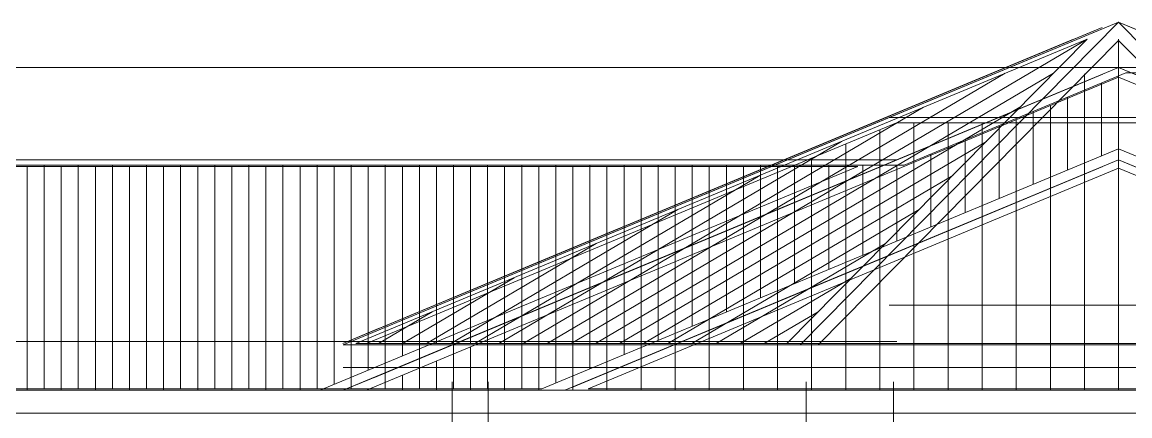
# Model space of a CAD drawing. Header units: millimetres. Extents: x -113526 to 211532, y -79714 to 28306.
# Drawn here: x 81050 to 82736, y -14934 to -14334 of the extents above; entities that cross this region are included whole.
import ezdxf

# ---------------------------------------------------------------- set-up
doc = ezdxf.new("R2010")
doc.units = ezdxf.units.MM
doc.layers.add('填充图样', color=38, linetype='Continuous')

msp = doc.modelspace()

# ---------------------------------------------------------------- linework, layer by layer
at = {"layer": '填充图样', "lineweight": 5, "extrusion": (-0.384615, 0.923077, -1e-16)}
for p, q in [((81538.2, -14823.5, 962), (82693.8, -14342, 962)), ((81538.2, -14823.5, 910.1), (82693.8, -14342, 910.1)), ((81538.2, -14823.5, 858.2), (82693.8, -14342, 858.2)), ((81538.2, -14823.5, 806.3), (82693.8, -14342, 806.3)), ((81538.2, -14823.5, 754.4), (82693.8, -14342, 754.4)), ((81538.2, -14823.5, 702.5), (82693.8, -14342, 702.5)), ((81538.2, -14823.5, 650.6), (82693.8, -14342, 650.6)), ((81538.2, -14823.5, 598.7), (82693.8, -14342, 598.7)), ((81538.2, -14823.5, 546.8), (82693.8, -14342, 546.8)), ((81538.2, -14823.5, 1013.9), (82682.4, -14346.7, 1013.9)), ((81538.2, -14823.5, 494.9), (82650.2, -14360.2, 494.9)), ((81538.2, -14823.5, 1065.8), (82630.5, -14368.4, 1065.8)), ((81538.2, -14823.5, 1117.7), (82578.6, -14390, 1117.7)), ((81538.2, -14823.5, 1169.6), (82526.7, -14411.6, 1169.6)), ((81538.2, -14823.5, 443), (82523.9, -14412.8, 443)), ((81538.2, -14823.5, 1221.5), (82474.8, -14433.2, 1221.5)), ((81538.2, -14823.5, 1273.4), (82423, -14454.9, 1273.4)), ((81538.2, -14823.5, 391.1), (82397.5, -14465.5, 391.1)), ((81538.2, -14823.5, 1325.3), (82371.1, -14476.5, 1325.3)), ((81538.2, -14823.5, 1896.1), (82344.6, -14487.5, 1896.1)), ((81538.2, -14823.5, 1792.3), (82344.6, -14487.5, 1792.3)), ((81538.2, -14823.5, 1740.4), (82344.6, -14487.5, 1740.4)), ((81538.2, -14823.5, 1688.5), (82344.6, -14487.5, 1688.5)), ((81538.2, -14823.5, 1636.6), (82344.6, -14487.5, 1636.6)), ((81538.2, -14823.5, 1584.7), (82344.6, -14487.5, 1584.7)), ((81538.2, -14823.5, 1532.9), (82344.6, -14487.5, 1532.9)), ((81538.2, -14823.5, 1481), (82344.6, -14487.5, 1481)), ((81538.2, -14823.5, 1429.1), (82344.6, -14487.5, 1429.1)), ((81538.2, -14823.5, 1377.2), (82344.6, -14487.5, 1377.2)), ((81538.2, -14823.5, 1844.2), (82344.6, -14487.5, 1844.2)), ((81538.2, -14823.5, 6463), (82344.6, -14487.5, 6463)), ((81538.2, -14823.5, 6047.8), (82344.6, -14487.5, 6047.8)), ((81538.2, -14823.5, 6099.7), (82344.6, -14487.5, 6099.7)), ((81538.2, -14823.5, 6151.6), (82344.6, -14487.5, 6151.6)), ((81538.2, -14823.5, 6203.5), (82344.6, -14487.5, 6203.5)), ((81538.2, -14823.5, 6255.4), (82344.6, -14487.5, 6255.4)), ((81538.2, -14823.5, 6307.3), (82344.6, -14487.5, 6307.3)), ((81538.2, -14823.5, 6359.2), (82344.6, -14487.5, 6359.2)), ((81538.2, -14823.5, 6411.1), (82344.6, -14487.5, 6411.1)), ((81538.2, -14823.5, 5995.9), (82344.6, -14487.5, 5995.9)), ((81538.2, -14823.5, 4646.6), (82344.6, -14487.5, 4646.6)), ((81538.2, -14823.5, 4698.5), (82344.6, -14487.5, 4698.5)), ((81538.2, -14823.5, 4750.4), (82344.6, -14487.5, 4750.4)), ((81538.2, -14823.5, 4802.3), (82344.6, -14487.5, 4802.3)), ((81538.2, -14823.5, 4854.2), (82344.6, -14487.5, 4854.2)), ((81538.2, -14823.5, 4906.1), (82344.6, -14487.5, 4906.1)), ((81538.2, -14823.5, 4958), (82344.6, -14487.5, 4958)), ((81538.2, -14823.5, 5009.9), (82344.6, -14487.5, 5009.9)), ((81538.2, -14823.5, 5061.8), (82344.6, -14487.5, 5061.8)), ((81538.2, -14823.5, 5113.7), (82344.6, -14487.5, 5113.7)), ((81538.2, -14823.5, 5165.6), (82344.6, -14487.5, 5165.6)), ((81538.2, -14823.5, 5217.5), (82344.6, -14487.5, 5217.5)), ((81538.2, -14823.5, 5269.4), (82344.6, -14487.5, 5269.4)), ((81538.2, -14823.5, 5321.3), (82344.6, -14487.5, 5321.3)), ((81538.2, -14823.5, 5373.2), (82344.6, -14487.5, 5373.2)), ((81538.2, -14823.5, 5425.1), (82344.6, -14487.5, 5425.1)), ((81538.2, -14823.5, 5477), (82344.6, -14487.5, 5477)), ((81538.2, -14823.5, 5528.9), (82344.6, -14487.5, 5528.9)), ((81538.2, -14823.5, 5580.8), (82344.6, -14487.5, 5580.8)), ((81538.2, -14823.5, 5632.7), (82344.6, -14487.5, 5632.7)), ((81538.2, -14823.5, 5684.6), (82344.6, -14487.5, 5684.6)), ((81538.2, -14823.5, 5736.5), (82344.6, -14487.5, 5736.5)), ((81538.2, -14823.5, 5788.4), (82344.6, -14487.5, 5788.4)), ((81538.2, -14823.5, 5840.3), (82344.6, -14487.5, 5840.3)), ((81538.2, -14823.5, 5892.1), (82344.6, -14487.5, 5892.1)), ((81538.2, -14823.5, 5944), (82344.6, -14487.5, 5944)), ((81538.2, -14823.5, 3556.8), (82344.6, -14487.5, 3556.8)), ((81538.2, -14823.5, 3504.9), (82344.6, -14487.5, 3504.9)), ((81538.2, -14823.5, 3453), (82344.6, -14487.5, 3453)), ((81538.2, -14823.5, 3401.1), (82344.6, -14487.5, 3401.1)), ((81538.2, -14823.5, 3349.2), (82344.6, -14487.5, 3349.2)), ((81538.2, -14823.5, 3297.3), (82344.6, -14487.5, 3297.3)), ((81538.2, -14823.5, 3660.6), (82344.6, -14487.5, 3660.6)), ((81538.2, -14823.5, 3712.5), (82344.6, -14487.5, 3712.5)), ((81538.2, -14823.5, 3764.4), (82344.6, -14487.5, 3764.4)), ((81538.2, -14823.5, 3816.3), (82344.6, -14487.5, 3816.3)), ((81538.2, -14823.5, 3868.2), (82344.6, -14487.5, 3868.2)), ((81538.2, -14823.5, 3920.1), (82344.6, -14487.5, 3920.1)), ((81538.2, -14823.5, 3972), (82344.6, -14487.5, 3972)), ((81538.2, -14823.5, 4023.9), (82344.6, -14487.5, 4023.9)), ((81538.2, -14823.5, 4075.8), (82344.6, -14487.5, 4075.8)), ((81538.2, -14823.5, 4127.7), (82344.6, -14487.5, 4127.7)), ((81538.2, -14823.5, 3608.7), (82344.6, -14487.5, 3608.7)), ((81538.2, -14823.5, 4179.6), (82344.6, -14487.5, 4179.6)), ((81538.2, -14823.5, 4231.5), (82344.6, -14487.5, 4231.5)), ((81538.2, -14823.5, 4283.4), (82344.6, -14487.5, 4283.4)), ((81538.2, -14823.5, 4335.3), (82344.6, -14487.5, 4335.3)), ((81538.2, -14823.5, 4387.2), (82344.6, -14487.5, 4387.2)), ((81538.2, -14823.5, 4439), (82344.6, -14487.5, 4439)), ((81538.2, -14823.5, 4490.9), (82344.6, -14487.5, 4490.9)), ((81538.2, -14823.5, 4542.8), (82344.6, -14487.5, 4542.8)), ((81538.2, -14823.5, 4594.7), (82344.6, -14487.5, 4594.7)), ((81538.2, -14823.5, 1948), (82344.6, -14487.5, 1948)), ((81538.2, -14823.5, 2363.2), (82344.6, -14487.5, 2363.2)), ((81538.2, -14823.5, 2311.3), (82344.6, -14487.5, 2311.3)), ((81538.2, -14823.5, 2259.4), (82344.6, -14487.5, 2259.4)), ((81538.2, -14823.5, 2207.5), (82344.6, -14487.5, 2207.5)), ((81538.2, -14823.5, 2155.6), (82344.6, -14487.5, 2155.6)), ((81538.2, -14823.5, 2103.7), (82344.6, -14487.5, 2103.7)), ((81538.2, -14823.5, 2051.8), (82344.6, -14487.5, 2051.8)), ((81538.2, -14823.5, 1999.9), (82344.6, -14487.5, 1999.9)), ((81538.2, -14823.5, 2934.1), (82344.6, -14487.5, 2934.1)), ((81538.2, -14823.5, 2882.2), (82344.6, -14487.5, 2882.2)), ((81538.2, -14823.5, 2830.3), (82344.6, -14487.5, 2830.3)), ((81538.2, -14823.5, 2778.4), (82344.6, -14487.5, 2778.4)), ((81538.2, -14823.5, 2726.5), (82344.6, -14487.5, 2726.5)), ((81538.2, -14823.5, 2674.6), (82344.6, -14487.5, 2674.6)), ((81538.2, -14823.5, 2622.7), (82344.6, -14487.5, 2622.7)), ((81538.2, -14823.5, 2570.8), (82344.6, -14487.5, 2570.8)), ((81538.2, -14823.5, 2518.9), (82344.6, -14487.5, 2518.9)), ((81538.2, -14823.5, 2467), (82344.6, -14487.5, 2467)), ((81538.2, -14823.5, 2415.1), (82344.6, -14487.5, 2415.1)), ((81538.2, -14823.5, 3245.4), (82344.6, -14487.5, 3245.4)), ((81538.2, -14823.5, 3193.5), (82344.6, -14487.5, 3193.5)), ((81538.2, -14823.5, 3141.6), (82344.6, -14487.5, 3141.6)), ((81538.2, -14823.5, 3089.7), (82344.6, -14487.5, 3089.7)), ((81538.2, -14823.5, 3037.8), (82344.6, -14487.5, 3037.8)), ((81538.2, -14823.5, 2985.9), (82344.6, -14487.5, 2985.9)), ((81538.2, -14823.5, 6514.9), (82319.2, -14498.1, 6514.9)), ((81538.2, -14823.5, 339.2), (82271.2, -14518.1, 339.2)), ((81538.2, -14823.5, 6566.8), (82267.3, -14519.7, 6566.8)), ((81538.2, -14823.5, 6618.7), (82215.4, -14541.4, 6618.7)), ((81538.2, -14823.5, 6670.6), (82163.5, -14563, 6670.6)), ((81538.2, -14823.5, 287.3), (82144.9, -14570.7, 287.3)), ((81538.2, -14823.5, 6722.5), (82111.6, -14584.6, 6722.5)), ((81538.2, -14823.5, 6774.4), (82059.7, -14606.2, 6774.4)), ((81538.2, -14823.5, 235.4), (82018.6, -14623.4, 235.4)), ((81538.2, -14823.5, 6826.3), (82007.8, -14627.9, 6826.3)), ((81538.2, -14823.5, 6878.2), (81955.9, -14649.5, 6878.2)), ((81538.2, -14823.5, 6930.1), (81904, -14671.1, 6930.1)), ((81538.2, -14823.5, 183.5), (81892.2, -14676, 183.5)), ((81538.2, -14823.5, 6982), (81852.1, -14692.7, 6982)), ((81538.2, -14823.5, 7033.9), (81800.2, -14714.3, 7033.9)), ((81538.2, -14823.5, 131.6), (81765.9, -14728.6, 131.6)), ((81538.2, -14823.5, 7085.8), (81748.3, -14736, 7085.8)), ((81538.2, -14823.5, 7137.7), (81696.4, -14757.6, 7137.7)), ((81538.2, -14823.5, 7189.6), (81644.5, -14779.2, 7189.6)), ((81538.2, -14823.5, 79.8), (81639.6, -14781.3, 79.8)), ((81538.2, -14823.5, 7241.5), (81592.6, -14800.8, 7241.5)), ((81538.2, -14823.5, 7293.4), (81540.7, -14822.5, 7293.4))]:
    msp.add_line(p, q, dxfattribs=at)
at = {"layer": '填充图样', "lineweight": 5, "extrusion": (-0.384615, 0.923077, 0)}
for p, q in [((82693.8, -14342, 512.8), (81538.2, -14823.5, 38.1)), ((82344.6, -14487.5, 1351.7), (82693.8, -14342, 1002.5)), ((82693.8, -14342, 1002.5), (82693.8, -14342, 512.8)), ((81538.2, -14823.5, 7295.9), (82344.6, -14487.5, 6489.5)), ((82344.6, -14487.5, 6489.5), (82344.6, -14487.5, 1351.7)), ((81538.2, -14823.5, 38.1), (81538.2, -14823.5, 7295.9))]:
    msp.add_line(p, q, dxfattribs=at)
at = {"layer": '填充图样', "lineweight": 5, "extrusion": (2e-16, -4e-16, -1)}
for p, q in [((81539, -14825.5, 10.3), (82718.6, -14334, 494.9)), ((82369.4, -14479.5, 1363.1), (82718.6, -14334, 1013.9)), ((83898.1, -14825.5, 10.3), (82718.6, -14334, 494.9)), ((83067.8, -14479.5, 1363.1), (82718.6, -14334, 1013.9)), ((81539, -14825.5, 7331.2), (82369.4, -14479.5, 6500.9)), ((83067.8, -14479.5, 10.3), (82369.4, -14479.5, 10.3))]:
    msp.add_line(p, q, dxfattribs=at)
at = {"layer": '填充图样', "lineweight": 5, "extrusion": (2e-16, 1, -2e-16)}
for p, q in [((82718.6, -14334, 494.9), (82718.6, -14334, 6151.6)), ((82718.6, -14403.2, 13347.9), (81539, -14894.7, 12168.4)), ((82718.6, -14403.2, 12336), (81539, -14894.7, 11156.4)), ((82718.6, -14403.2, 13347.9), (82381.3, -14543.8, 13685.3)), ((82718.6, -14403.2, 13347.9), (83898.1, -14894.7, 12168.4)), ((82718.6, -14403.2, 12336), (83898.1, -14894.7, 11156.4)), ((82718.6, -14403.2, 12336), (82718.6, -14403.2, 13347.9)), ((82369.4, -14479.5, 6500.9), (82369.4, -14479.5, 1363.1)), ((82369.4, -14479.5, 1363.1), (82369.4, -14479.5, 6500.9)), ((82369.4, -14479.5, 1363.1), (83067.8, -14479.5, 1363.1)), ((82369.4, -14479.5, 6500.9), (83067.8, -14479.5, 6500.9)), ((82381.3, -14543.8, 13685.3), (78670.7, -14543.8, 13685.3)), ((82381.3, -14543.8, 13010.6), (78670.7, -14543.8, 13010.6)), ((82381.3, -14543.8, 13685.3), (78670.7, -14543.8, 13685.3)), ((78670.7, -14543.8, 13010.6), (82381.3, -14543.8, 13010.6)), ((81876.3, -14894.7, 14527.5), (82718.6, -14543.8, 13685.3)), ((81876.3, -14894.7, 14977.3), (82718.6, -14543.8, 14135)), ((82381.3, -14543.8, 13685.3), (82381.3, -14543.8, 13010.6)), ((83560.8, -14894.7, 14977.3), (82718.6, -14543.8, 14135)), ((83560.8, -14894.7, 14527.5), (82718.6, -14543.8, 13685.3)), ((82718.6, -14543.8, 13685.3), (82718.6, -14543.8, 14135)), ((81539, -14860.1, 7331.2), (81539, -14860.1, 10.3)), ((81539, -14860.1, 10.3), (82234, -14860.1, -684.6)), ((83898.1, -14860.1, 7331.2), (81539, -14860.1, 7331.2)), ((83203.2, -14860.1, -684.6), (82234, -14860.1, -684.6)), ((81704.4, -16304.6, 143), (81704.4, -14881.7, 143)), ((81759.4, -16304.6, 10.1), (81759.4, -14881.7, 10.1)), ((82243.4, -16304.6, -473.9), (82243.4, -14881.7, -473.9)), ((82376.3, -16304.6, -529), (82376.3, -14881.7, -529)), ((77828.4, -14929.3, 12168.4), (81539, -14929.3, 12168.4)), ((81876.3, -14929.3, 14527.5), (77828.4, -14929.3, 14527.5)), ((81539, -14929.3, 12168.4), (81539, -14929.3, 11156.4)), ((81539, -14929.3, 11156.4), (83898.1, -14929.3, 11156.4)), ((83560.8, -14929.3, 14977.3), (81876.3, -14929.3, 14977.3)), ((81876.3, -14929.3, 14977.3), (81876.3, -14929.3, 14527.5))]:
    msp.add_line(p, q, dxfattribs=at)
at = {"layer": '填充图样', "lineweight": 5, "extrusion": (0.272521, 0.922748, -0.272521)}
msp.add_line((82718.6, -14334, 494.9), (82718.6, -14334, 494.9), dxfattribs=at)
at = {"layer": '填充图样', "lineweight": 5, "extrusion": (-0.272521, 0.922748, -0.272521)}
for p, q in [((81558.1, -14823.5, -9.9), (82670.9, -14359.8, 447.2)), ((81885.9, -14823.5, -337.7), (82670.9, -14359.8, 447.2)), ((82670.9, -14359.8, 447.2), (82213.7, -14823.5, -665.6)), ((81849.2, -14823.5, -301), (82546.3, -14411.7, 396.1)), ((81922.6, -14823.5, -374.4), (82619.7, -14411.7, 322.7)), ((81812.5, -14823.5, -264.3), (82421.8, -14463.7, 344.9)), ((81959.3, -14823.5, -411.1), (82568.6, -14463.7, 198.1)), ((81775.8, -14823.5, -227.7), (82297.2, -14515.6, 293.7)), ((81996, -14823.5, -447.8), (82517.4, -14515.6, 73.5)), ((81739.1, -14823.5, -191), (82172.6, -14567.5, 242.5)), ((82032.7, -14823.5, -484.5), (82466.2, -14567.5, -51)), ((81702.4, -14823.5, -154.3), (82048.1, -14619.4, 191.4)), ((82069.4, -14823.5, -521.2), (82415, -14619.4, -175.6)), ((81665.7, -14823.5, -117.6), (81923.5, -14671.3, 140.2)), ((82106.1, -14823.5, -557.9), (82363.9, -14671.3, -300.2)), ((81629, -14823.5, -80.9), (81798.9, -14723.2, 89)), ((82142.8, -14823.5, -594.6), (82312.7, -14723.2, -424.7)), ((81592.3, -14823.5, -44.2), (81674.4, -14775.1, 37.9)), ((82179.5, -14823.5, -631.3), (82261.5, -14775.1, -549.3)), ((82213.7, -14823.5, -665.6), (81558.1, -14823.5, -9.9))]:
    msp.add_line(p, q, dxfattribs=at)
at = {"layer": '填充图样', "lineweight": 5, "extrusion": (1.7e-15, 0.923077, -0.384615)}
for p, q in [((82718.6, -14362.2, 427.4), (82261.7, -14825.5, -684.6)), ((82718.6, -14823.5, -685.5), (82718.6, -14360.2, 426.5)), ((83175.4, -14825.5, -684.6), (82718.6, -14362.2, 427.4)), ((82666.7, -14823.5, -685.5), (82666.7, -14412.8, 300.2)), ((82614.8, -14823.5, -685.5), (82614.8, -14465.5, 173.9)), ((82562.9, -14823.5, -685.5), (82562.9, -14518.1, 47.6)), ((82511, -14823.5, -685.5), (82511, -14570.7, -78.8)), ((82459.1, -14823.5, -685.5), (82459.1, -14623.4, -205.1)), ((82407.2, -14823.5, -685.5), (82407.2, -14676, -331.4)), ((82355.3, -14823.5, -685.5), (82355.3, -14728.6, -457.7)), ((82303.4, -14823.5, -685.5), (82303.4, -14781.3, -584.1)), ((82261.7, -14825.5, -684.6), (83175.4, -14825.5, -684.6))]:
    msp.add_line(p, q, dxfattribs=at)
at = {"layer": '填充图样', "lineweight": 5, "extrusion": (1, -2e-16, 4e-16)}
msp.add_line((83730.6, -14403.2, 13347.9), (79008, -14403.2, 13347.9), dxfattribs=at)
at = {"layer": '填充图样', "lineweight": 5, "extrusion": (-0.384615, 0.923077, -2e-16)}
for p, q in [((82694.6, -14413.2, 12347.3), (81539, -14894.7, 11191.7)), ((81741.9, -14810.2, 12336), (82683.3, -14417.9, 12336)), ((81793.8, -14788.5, 12387.8), (82694.6, -14413.2, 12387.8)), ((81845.7, -14766.9, 12439.7), (82694.6, -14413.2, 12439.7)), ((81897.6, -14745.3, 12491.6), (82694.6, -14413.2, 12491.6)), ((81949.5, -14723.7, 12543.5), (82694.6, -14413.2, 12543.5)), ((82001.4, -14702.1, 12595.4), (82694.6, -14413.2, 12595.4)), ((82053.3, -14680.4, 12647.3), (82694.6, -14413.2, 12647.3)), ((82105.2, -14658.8, 12699.2), (82694.6, -14413.2, 12699.2)), ((82157.1, -14637.2, 12751.1), (82694.6, -14413.2, 12751.1)), ((82209, -14615.6, 12803), (82694.6, -14413.2, 12803)), ((82260.9, -14593.9, 12854.9), (82694.6, -14413.2, 12854.9)), ((82312.8, -14572.3, 12906.8), (82694.6, -14413.2, 12906.8)), ((82364.7, -14550.7, 12958.7), (82694.6, -14413.2, 12958.7)), ((82381.3, -14543.8, 13166.3), (82694.6, -14413.2, 13166.3)), ((82381.3, -14543.8, 13010.6), (82694.6, -14413.2, 13010.6)), ((82381.3, -14543.8, 13062.5), (82694.6, -14413.2, 13062.5)), ((82381.3, -14543.8, 13114.4), (82694.6, -14413.2, 13114.4)), ((82381.3, -14543.8, 13649.9), (82694.6, -14413.2, 13336.6)), ((82381.3, -14543.8, 13218.2), (82694.6, -14413.2, 13218.2)), ((82381.3, -14543.8, 13270.1), (82694.6, -14413.2, 13270.1)), ((82381.3, -14543.8, 13322), (82694.6, -14413.2, 13322)), ((82694.6, -14413.2, 13336.6), (82694.6, -14413.2, 12347.3)), ((81690, -14831.8, 12284.1), (82631.4, -14439.6, 12284.1)), ((82381.3, -14543.8, 13373.9), (82657.3, -14428.8, 13373.9)), ((82381.3, -14543.8, 13425.8), (82605.4, -14450.4, 13425.8)), ((81638.1, -14853.4, 12232.2), (82579.5, -14461.2, 12232.2)), ((82381.3, -14543.8, 13477.7), (82553.5, -14472, 13477.7)), ((81586.2, -14875, 12180.3), (82527.6, -14482.8, 12180.3)), ((82381.3, -14543.8, 13529.6), (82501.6, -14493.6, 13529.6)), ((81539, -14894.7, 12128.4), (82475.7, -14504.4, 12128.4)), ((81539, -14894.7, 12076.5), (82423.8, -14526.1, 12076.5)), ((82381.3, -14543.8, 13581.5), (82449.7, -14515.2, 13581.5)), ((81539, -14894.7, 12133.1), (82381.3, -14543.8, 12975.3)), ((82381.3, -14543.8, 13633.4), (82397.8, -14536.9, 13633.4)), ((82381.3, -14543.8, 12975.3), (82381.3, -14543.8, 13649.9)), ((81539, -14894.7, 12024.6), (82371.9, -14547.7, 12024.6)), ((82694.6, -14553.8, 14123.7), (81876.3, -14894.7, 14942)), ((81876.3, -14894.7, 14562.8), (82694.6, -14553.8, 13744.5)), ((82304.1, -14716.5, 14135), (82683.3, -14558.5, 14135)), ((82356, -14694.8, 14083.1), (82694.6, -14553.8, 14083.1)), ((82407.9, -14673.2, 14031.2), (82694.6, -14553.8, 14031.2)), ((82459.8, -14651.6, 13979.3), (82694.6, -14553.8, 13979.3)), ((82511.7, -14630, 13927.4), (82694.6, -14553.8, 13927.4)), ((82563.6, -14608.4, 13875.5), (82694.6, -14553.8, 13875.5)), ((82615.5, -14586.7, 13823.7), (82694.6, -14553.8, 13823.7)), ((82667.4, -14565.1, 13771.8), (82694.6, -14553.8, 13771.8)), ((82694.6, -14553.8, 13744.5), (82694.6, -14553.8, 14123.7)), ((81539, -14894.7, 11972.7), (82320, -14569.3, 11972.7)), ((81539, -14894.7, 11920.8), (82268.1, -14590.9, 11920.8)), ((82252.2, -14738.1, 14186.9), (82631.4, -14580.1, 14186.9)), ((81539, -14894.7, 11868.9), (82216.2, -14612.6, 11868.9)), ((82200.3, -14759.7, 14238.8), (82579.5, -14601.7, 14238.8)), ((82148.4, -14781.3, 14290.7), (82527.6, -14623.4, 14290.7)), ((81539, -14894.7, 11817), (82164.3, -14634.2, 11817)), ((82096.5, -14803, 14342.6), (82475.7, -14645, 14342.6)), ((81539, -14894.7, 11765.1), (82112.4, -14655.8, 11765.1)), ((81539, -14894.7, 11713.2), (82060.5, -14677.4, 11713.2)), ((82044.6, -14824.6, 14394.5), (82423.8, -14666.6, 14394.5)), ((81992.7, -14846.2, 14446.4), (82371.9, -14688.2, 14446.4)), ((81539, -14894.7, 11661.3), (82008.6, -14699, 11661.3)), ((81940.8, -14867.8, 14498.3), (82320, -14709.9, 14498.3)), ((81539, -14894.7, 11609.4), (81956.7, -14720.7, 11609.4)), ((81539, -14894.7, 11557.5), (81904.8, -14742.3, 11557.5)), ((81889, -14889.5, 14550.2), (82268.1, -14731.5, 14550.2)), ((81539, -14894.7, 11505.6), (81852.9, -14763.9, 11505.6)), ((81876.3, -14894.7, 14602.1), (82216.2, -14753.1, 14602.1)), ((81876.3, -14894.7, 14654), (82164.3, -14774.7, 14654)), ((81539, -14894.7, 11453.7), (81801, -14785.5, 11453.7)), ((81876.3, -14894.7, 14705.9), (82112.4, -14796.4, 14705.9)), ((81539, -14894.7, 11401.8), (81749.1, -14807.2, 11401.8)), ((81539, -14894.7, 11349.9), (81697.2, -14828.8, 11349.9)), ((81876.3, -14894.7, 14757.8), (82060.5, -14818, 14757.8)), ((81876.3, -14894.7, 14809.7), (82008.6, -14839.6, 14809.7)), ((81539, -14894.7, 11298), (81645.3, -14850.4, 11298)), ((81876.3, -14894.7, 14861.6), (81956.7, -14861.2, 14861.6)), ((81539, -14894.7, 11246.1), (81593.4, -14872, 11246.1)), ((81539, -14894.7, 11194.2), (81541.5, -14893.7, 11194.2)), ((81539, -14894.7, 11191.7), (81539, -14894.7, 12133.1)), ((81876.3, -14894.7, 14913.5), (81904.8, -14882.8, 14913.5)), ((81876.3, -14894.7, 14942), (81876.3, -14894.7, 14562.8))]:
    msp.add_line(p, q, dxfattribs=at)
at = {"layer": '填充图样', "lineweight": 5, "extrusion": (-2e-16, 0.923077, -0.384615)}
for p, q in [((82718.6, -14417.9, 12300.6), (81574.3, -14894.7, 11156.4)), ((82718.6, -14894.7, 11156.4), (82718.6, -14417.9, 12300.6)), ((83862.8, -14894.7, 11156.4), (82718.6, -14417.9, 12300.6)), ((82666.7, -14894.7, 11156.4), (82666.7, -14439.6, 12248.7)), ((82614.8, -14894.7, 11156.4), (82614.8, -14461.2, 12196.8)), ((82562.9, -14894.7, 11156.4), (82562.9, -14482.8, 12145)), ((82511, -14894.7, 11156.4), (82511, -14504.4, 12093.1)), ((82459.1, -14894.7, 11156.4), (82459.1, -14526.1, 12041.2)), ((82407.2, -14894.7, 11156.4), (82407.2, -14547.7, 11989.3)), ((82355.3, -14894.7, 11156.4), (82355.3, -14569.3, 11937.4)), ((82303.4, -14894.7, 11156.4), (82303.4, -14590.9, 11885.5)), ((82251.5, -14894.7, 11156.4), (82251.5, -14612.6, 11833.6)), ((82199.6, -14894.7, 11156.4), (82199.6, -14634.2, 11781.7)), ((82147.7, -14894.7, 11156.4), (82147.7, -14655.8, 11729.8)), ((82095.8, -14894.7, 11156.4), (82095.8, -14677.4, 11677.9)), ((82043.9, -14894.7, 11156.4), (82043.9, -14699, 11626)), ((81992, -14894.7, 11156.4), (81992, -14720.7, 11574.1)), ((81940.1, -14894.7, 11156.4), (81940.1, -14742.3, 11522.2)), ((81888.2, -14894.7, 11156.4), (81888.2, -14763.9, 11470.3)), ((81836.3, -14894.7, 11156.4), (81836.3, -14785.5, 11418.4)), ((81784.4, -14894.7, 11156.4), (81784.4, -14807.2, 11366.5)), ((81732.5, -14894.7, 11156.4), (81732.5, -14828.8, 11314.6)), ((81680.6, -14894.7, 11156.4), (81680.6, -14850.4, 11262.7)), ((81628.8, -14894.7, 11156.4), (81628.8, -14872, 11210.8)), ((81574.3, -14894.7, 11156.4), (83862.8, -14894.7, 11156.4)), ((81576.9, -14894.7, 11156.4), (81576.9, -14893.7, 11158.9))]:
    msp.add_line(p, q, dxfattribs=at)
at = {"layer": '填充图样', "lineweight": 5, "extrusion": (5e-16, 0.923077, 0.384615)}
for p, q in [((82729.9, -14411.2, 13372.7), (82392.6, -14551.8, 13710)), ((82692.6, -14537.9, 13676.7), (82692.6, -14426.8, 13410)), ((83719.2, -14411.2, 13372.7), (82729.9, -14411.2, 13372.7)), ((82640.7, -14559.5, 13728.6), (82640.7, -14448.4, 13461.9)), ((82588.8, -14581.1, 13780.5), (82588.8, -14470, 13513.8)), ((82536.9, -14602.8, 13832.4), (82536.9, -14491.6, 13565.7)), ((81841, -14892.7, 14528.3), (82718.6, -14527.1, 13650.8)), ((82485, -14624.4, 13884.3), (82485, -14513.2, 13617.6)), ((82718.6, -14527.1, 13650.8), (83596.1, -14892.7, 14528.3)), ((82433.1, -14646, 13936.2), (82433.1, -14534.9, 13669.5)), ((82392.6, -14551.8, 13710), (78682, -14551.8, 13710)), ((81083.8, -14892.7, 14528.3), (81083.8, -14551.8, 13710)), ((81135.7, -14892.7, 14528.3), (81135.7, -14551.8, 13710)), ((81187.6, -14892.7, 14528.3), (81187.6, -14551.8, 13710)), ((81239.5, -14892.7, 14528.3), (81239.5, -14551.8, 13710)), ((81291.4, -14892.7, 14528.3), (81291.4, -14551.8, 13710)), ((81343.3, -14892.7, 14528.3), (81343.3, -14551.8, 13710)), ((81395.2, -14892.7, 14528.3), (81395.2, -14551.8, 13710)), ((81447.1, -14892.7, 14528.3), (81447.1, -14551.8, 13710)), ((81499, -14892.7, 14528.3), (81499, -14551.8, 13710)), ((81550.9, -14892.7, 14528.3), (81550.9, -14551.8, 13710)), ((81602.8, -14892.7, 14528.3), (81602.8, -14551.8, 13710)), ((81654.7, -14892.7, 14528.3), (81654.7, -14551.8, 13710)), ((81706.6, -14892.7, 14528.3), (81706.6, -14551.8, 13710)), ((81758.5, -14892.7, 14528.3), (81758.5, -14551.8, 13710)), ((81810.4, -14892.7, 14528.3), (81810.4, -14551.8, 13710)), ((81862.3, -14883.9, 14507.1), (81862.3, -14551.8, 13710)), ((82718.6, -14556.5, 14171.2), (81911.7, -14892.7, 14978.1)), ((81914.2, -14862.2, 14455.2), (81914.2, -14551.8, 13710)), ((81966.1, -14840.6, 14403.3), (81966.1, -14551.8, 13710)), ((82018, -14819, 14351.4), (82018, -14551.8, 13710)), ((82069.9, -14797.4, 14299.5), (82069.9, -14551.8, 13710)), ((82121.8, -14775.7, 14247.6), (82121.8, -14551.8, 13710)), ((82173.7, -14754.1, 14195.7), (82173.7, -14551.8, 13710)), ((82225.6, -14732.5, 14143.8), (82225.6, -14551.8, 13710)), ((82277.5, -14710.9, 14091.9), (82277.5, -14551.8, 13710)), ((82329.4, -14689.2, 14040), (82329.4, -14551.8, 13710)), ((82381.3, -14667.6, 13988.1), (82381.3, -14551.8, 13710)), ((83525.5, -14892.7, 14978.1), (82718.6, -14556.5, 14171.2)), ((82718.6, -14892.7, 14978.1), (82718.6, -14556.5, 14171.2)), ((82666.7, -14892.7, 14978.1), (82666.7, -14578.1, 14223.1)), ((82614.8, -14892.7, 14978.1), (82614.8, -14599.7, 14275)), ((82562.9, -14892.7, 14978.1), (82562.9, -14621.4, 14326.9)), ((82511, -14892.7, 14978.1), (82511, -14643, 14378.8)), ((82459.1, -14892.7, 14978.1), (82459.1, -14664.6, 14430.7)), ((82407.2, -14892.7, 14978.1), (82407.2, -14686.2, 14482.6)), ((82355.3, -14892.7, 14978.1), (82355.3, -14707.9, 14534.4)), ((82303.4, -14892.7, 14978.1), (82303.4, -14729.5, 14586.3)), ((82251.5, -14892.7, 14978.1), (82251.5, -14751.1, 14638.2)), ((82199.6, -14892.7, 14978.1), (82199.6, -14772.7, 14690.1)), ((82147.7, -14892.7, 14978.1), (82147.7, -14794.4, 14742)), ((82095.8, -14892.7, 14978.1), (82095.8, -14816, 14793.9)), ((82043.9, -14892.7, 14978.1), (82043.9, -14837.6, 14845.8)), ((81992, -14892.7, 14978.1), (81992, -14859.2, 14897.7)), ((81940.1, -14892.7, 14978.1), (81940.1, -14880.8, 14949.6)), ((77863.7, -14892.7, 14528.3), (81841, -14892.7, 14528.3)), ((81911.7, -14892.7, 14978.1), (83525.5, -14892.7, 14978.1))]:
    msp.add_line(p, q, dxfattribs=at)
at = {"layer": '填充图样', "lineweight": 5, "extrusion": (3e-16, 0.923077, 0.384615)}
for p, q in [((82380.7, -14487.5, 6525.6), (81574.3, -14823.5, 7332)), ((83056.4, -14487.5, 6525.6), (82380.7, -14487.5, 6525.6)), ((82407.2, -14823.5, 7332), (82407.2, -14487.5, 6525.6)), ((82459.1, -14823.5, 7332), (82459.1, -14487.5, 6525.6)), ((82511, -14823.5, 7332), (82511, -14487.5, 6525.6)), ((82562.9, -14823.5, 7332), (82562.9, -14487.5, 6525.6)), ((82614.8, -14823.5, 7332), (82614.8, -14487.5, 6525.6)), ((82666.7, -14823.5, 7332), (82666.7, -14487.5, 6525.6)), ((82718.6, -14823.5, 7332), (82718.6, -14487.5, 6525.6)), ((82355.3, -14823.5, 7332), (82355.3, -14498.1, 6551.1)), ((82303.4, -14823.5, 7332), (82303.4, -14519.7, 6602.9)), ((82251.5, -14823.5, 7332), (82251.5, -14541.4, 6654.8)), ((82199.6, -14823.5, 7332), (82199.6, -14563, 6706.7)), ((82147.7, -14823.5, 7332), (82147.7, -14584.6, 6758.6)), ((82095.8, -14823.5, 7332), (82095.8, -14606.2, 6810.5)), ((82043.9, -14823.5, 7332), (82043.9, -14627.9, 6862.4)), ((81992, -14823.5, 7332), (81992, -14649.5, 6914.3)), ((81940.1, -14823.5, 7332), (81940.1, -14671.1, 6966.2)), ((81888.2, -14823.5, 7332), (81888.2, -14692.7, 7018.1)), ((81836.3, -14823.5, 7332), (81836.3, -14714.3, 7070)), ((81784.4, -14823.5, 7332), (81784.4, -14736, 7121.9)), ((81732.5, -14823.5, 7332), (81732.5, -14757.6, 7173.8)), ((81680.6, -14823.5, 7332), (81680.6, -14779.2, 7225.7)), ((81628.8, -14823.5, 7332), (81628.8, -14800.8, 7277.6)), ((81574.3, -14823.5, 7332), (83862.8, -14823.5, 7332)), ((81576.9, -14823.5, 7332), (81576.9, -14822.5, 7329.5))]:
    msp.add_line(p, q, dxfattribs=at)
at = {"layer": '填充图样', "lineweight": 5, "extrusion": (1e-16, 0.923077, -0.384615)}
for p, q in [((78682, -14553.8, 12986.7), (82322, -14553.8, 12986.7)), ((81057.9, -14894.7, 12168.4), (81057.9, -14553.8, 12986.7)), ((81109.8, -14894.7, 12168.4), (81109.8, -14553.8, 12986.7)), ((81161.7, -14894.7, 12168.4), (81161.7, -14553.8, 12986.7)), ((81213.6, -14894.7, 12168.4), (81213.6, -14553.8, 12986.7)), ((81265.5, -14894.7, 12168.4), (81265.5, -14553.8, 12986.7)), ((81317.4, -14894.7, 12168.4), (81317.4, -14553.8, 12986.7)), ((81369.3, -14894.7, 12168.4), (81369.3, -14553.8, 12986.7)), ((81421.2, -14894.7, 12168.4), (81421.2, -14553.8, 12986.7)), ((81473.1, -14894.7, 12168.4), (81473.1, -14553.8, 12986.7)), ((82322, -14553.8, 12986.7), (81503.7, -14894.7, 12168.4)), ((81525, -14885.9, 12189.6), (81525, -14553.8, 12986.7)), ((81576.9, -14864.2, 12241.5), (81576.9, -14553.8, 12986.7)), ((81628.8, -14842.6, 12293.4), (81628.8, -14553.8, 12986.7)), ((81680.6, -14821, 12345.3), (81680.6, -14553.8, 12986.7)), ((81732.5, -14799.4, 12397.2), (81732.5, -14553.8, 12986.7)), ((81784.4, -14777.7, 12449.1), (81784.4, -14553.8, 12986.7)), ((81836.3, -14756.1, 12501), (81836.3, -14553.8, 12986.7)), ((81888.2, -14734.5, 12552.9), (81888.2, -14553.8, 12986.7)), ((81940.1, -14712.9, 12604.8), (81940.1, -14553.8, 12986.7)), ((81992, -14691.2, 12656.7), (81992, -14553.8, 12986.7)), ((82043.9, -14669.6, 12708.6), (82043.9, -14553.8, 12986.7)), ((82095.8, -14648, 12760.5), (82095.8, -14553.8, 12986.7)), ((82147.7, -14626.4, 12812.4), (82147.7, -14553.8, 12986.7)), ((82199.6, -14604.7, 12864.3), (82199.6, -14553.8, 12986.7)), ((82251.5, -14583.1, 12916.2), (82251.5, -14553.8, 12986.7)), ((82303.4, -14561.5, 12968.1), (82303.4, -14553.8, 12986.7)), ((81503.7, -14894.7, 12168.4), (77863.7, -14894.7, 12168.4))]:
    msp.add_line(p, q, dxfattribs=at)
at = {"layer": '填充图样', "lineweight": 5}
for points in [[(82234, -14825.5, -684.6), (82718.6, -14334, 494.9), (81539, -14825.5, 10.3)], [(83203.2, -14825.5, -684.6), (82718.6, -14334, 494.9), (82234, -14825.5, -684.6)], [(83898.1, -14825.5, 10.3), (82718.6, -14334, 494.9), (83203.2, -14825.5, -684.6)], [(83898.1, -14894.7, 11156.4), (82718.6, -14403.2, 12336), (81539, -14894.7, 11156.4)], [(84910.1, -14894.7, 12168.4), (83730.6, -14403.2, 13347.9), (82718.6, -14403.2, 13347.9), (83898.1, -14894.7, 12168.4)], [(82718.6, -14403.2, 13347.9), (83898.1, -14894.7, 12168.4), (83898.1, -14894.7, 11156.4), (82718.6, -14403.2, 12336)], [(82369.4, -14479.5, 6500.9), (81539, -14825.5, 7331.2), (83898.1, -14825.5, 7331.2), (83067.8, -14479.5, 6500.9)], [(82381.3, -14543.8, 13010.6), (81539, -14894.7, 12168.4), (77828.4, -14894.7, 12168.4), (78670.7, -14543.8, 13010.6)], [(81876.3, -14894.7, 14527.5), (82718.6, -14543.8, 13685.3), (82718.6, -14543.8, 14135), (81876.3, -14894.7, 14977.3)], [(82718.6, -14543.8, 14135), (81876.3, -14894.7, 14977.3), (83560.8, -14894.7, 14977.3)], [(83560.8, -14894.7, 14977.3), (82718.6, -14543.8, 14135), (82718.6, -14543.8, 13685.3), (83560.8, -14894.7, 14527.5)], [(82381.3, -14820.6, 13685.3), (78670.7, -14820.6, 13685.3), (78670.7, -14820.6, 13010.6), (82381.3, -14820.6, 13010.6)]]:
    msp.add_3dface(points, dxfattribs=at)
for points, invisible_edges in [([(81539, -14825.5, 10.3), (82718.6, -14334, 494.9), (82718.6, -14334, 1013.9), (82369.4, -14479.5, 1363.1)], 8), ([(82369.4, -14479.5, 1363.1), (83067.8, -14479.5, 1363.1), (82718.6, -14334, 1013.9)], 1), ([(83898.1, -14825.5, 10.3), (82718.6, -14334, 494.9), (82718.6, -14334, 1013.9), (83067.8, -14479.5, 1363.1)], 8), ([(81539, -14894.7, 11156.4), (82718.6, -14403.2, 12336), (82718.6, -14403.2, 13347.9), (81539, -14894.7, 12168.4)], 4), ([(81876.3, -14894.7, 14527.5), (82381.3, -14543.8, 13685.3), (82718.6, -14403.2, 13347.9), (82718.6, -14543.8, 13685.3)], 7), ([(82381.3, -14543.8, 13685.3), (82718.6, -14403.2, 13347.9), (82381.3, -14543.8, 13010.6)], 3), ([(82718.6, -14403.2, 13347.9), (82718.6, -14543.8, 13685.3), (83560.8, -14894.7, 14527.5), (83730.6, -14403.2, 13347.9)], 5), ([(81539, -14825.5, 10.3), (82369.4, -14479.5, 1363.1), (82369.4, -14479.5, 6500.9), (81539, -14825.5, 7331.2)], 1), ([(78670.7, -14543.8, 13685.3), (77828.4, -14894.7, 14527.5), (81876.3, -14894.7, 14527.5), (82381.3, -14543.8, 13685.3)], 4), ([(83067.8, -14765, 6500.9), (82369.4, -14765, 6500.9), (82369.4, -14765, 1363.1), (83067.8, -14765, 1363.1)], 4)]:
    msp.add_3dface(points, dxfattribs=dict(at, invisible_edges=invisible_edges))

doc.saveas('drawing.dxf')
